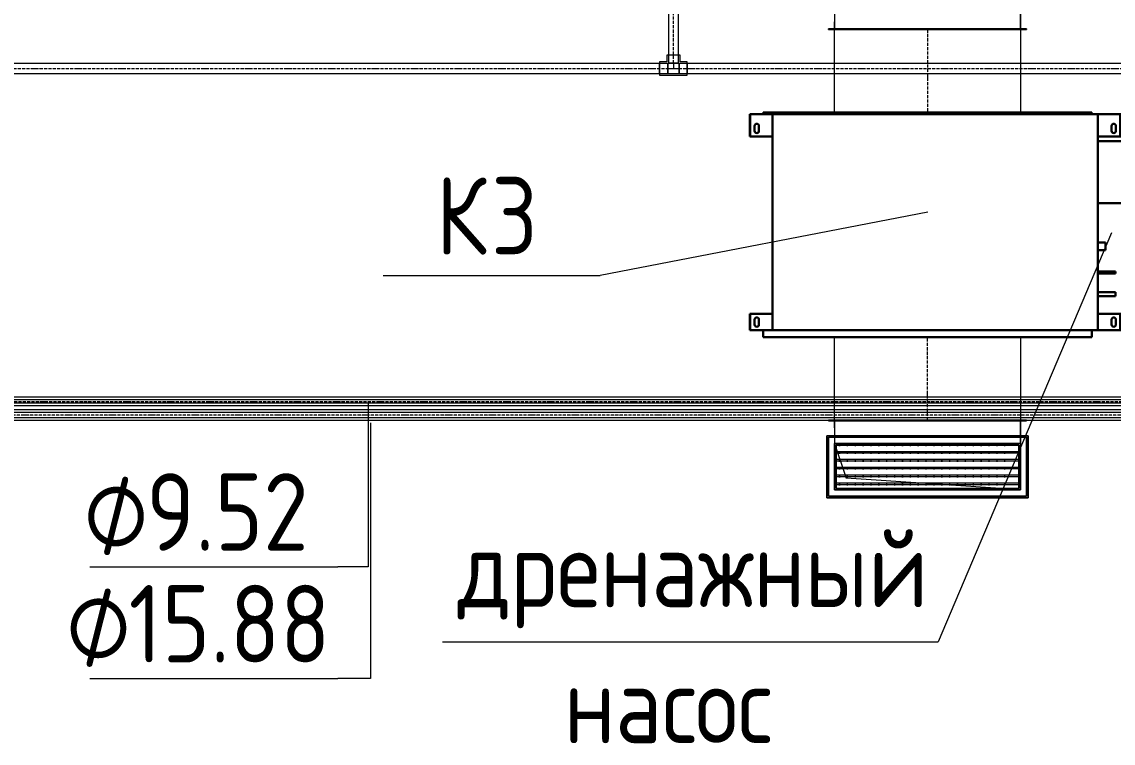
# Model space of a CAD drawing. Header units: millimetres. Extents: x -88595 to 880822, y -1054509 to -148035.
# Drawn here: x 167151 to 170674, y -246342 to -244014 of the extents above; entities that cross this region are included whole.
import ezdxf

# ---------------------------------------------------------------- set-up
doc = ezdxf.new("R2010")
doc.units = ezdxf.units.MM
doc.linetypes.add('$0$ADSK_Осевая', pattern=[14, 10, -2, 0, -2])
for name, color, linetype, lineweight in [('Аннотация', 7, 'Continuous', 20), ('Воздуховоды', 7, 'Continuous', 18), ('Изоляция', 7, 'Continuous', 18), ('Марки', 7, 'Continuous', 20), ('Оборудование', 7, 'Continuous', 18), ('Трубопровод', 7, 'Continuous', 18), ('Трубопроводы', 7, 'Continuous', 18)]:
    doc.layers.add(name, color=color, linetype=linetype, lineweight=lineweight)
doc.styles.add('$0$GOST Common_10', font='GOST_Common.ttf', dxfattribs={"width": 0.9, "height": 250})
doc.styles.add('$1$GOST Common', font='GOST_Common.ttf', dxfattribs={"width": 0.9, "height": 250})

# ---------------------------------------------------------------- blocks, each defined once
blk = doc.blocks.new('$0$ADSK_Канальный блок кондиционера1 - AD182MJERAB-3267445-В_Координация_1 этаж ОВ3')
at = {"layer": 'Оборудование', "color": 150, "lineweight": 30, "true_color": 0x0080ff}
for p, q in [((-599, 0), (-599, -72)), ((-597, 0), (-599, 0)), ((-597, 0), (-599, 0)), ((-599, 0), (-599, -72)), ((-597, 0), (-596, 0)), ((-597, 0), (-525, 0)), ((-597, 0), (-597, -72)), ((-525, 0), (-596, 0)), ((505, 5), (-555, 5)), ((-555, 5), (505, 5)), ((-555, 5), (-555, 0)), ((-555, 5), (-555, 0)), ((505, 0), (-555, 0)), ((-555, 0), (505, 0)), ((525, 0), (-525, 0)), ((-525, 0), (525, 0)), ((-525, 0), (-525, -697)), ((-525, 0), (-525, -697)), ((-525, -72), (-525, 0)), ((-525, 0), (-525, -72)), ((505, 0), (505, 5)), ((505, 5), (505, 0)), ((525, -697), (525, 0)), ((525, 0), (525, -697)), ((525, 0), (597, 0)), ((596, 0), (525, 0)), ((525, -72), (525, 0)), ((525, 0), (525, -72)), ((596, 0), (597, 0)), ((599, 0), (597, 0)), ((599, 0), (597, 0)), ((597, 0), (597, -72)), ((599, -72), (599, 0)), ((599, 0), (599, -72)), ((-583, -54), (-583, -38)), ((-583, -38), (-583, -54)), ((-569, -38), (-569, -54)), ((-569, -54), (-569, -38)), ((569, -38), (569, -54)), ((569, -54), (569, -38)), ((583, -54), (583, -38)), ((583, -38), (583, -54)), ((-599, -72), (-597, -72)), ((-599, -72), (-597, -72)), ((-525, -72), (-597, -72)), ((-596, -72), (-597, -72)), ((-596, -72), (-525, -72)), ((525, -72), (596, -72)), ((597, -72), (525, -72)), ((615, -87), (525, -87)), ((525, -87), (525, -287)), ((525, -287), (525, -87)), ((525, -87), (615, -87)), ((597, -72), (596, -72)), ((597, -72), (599, -72)), ((597, -72), (599, -72)), ((615, -287), (615, -87)), ((615, -87), (615, -287)), ((525, -287), (615, -287)), ((615, -287), (525, -287)), ((550, -414.5), (525, -414.5)), ((525, -414.5), (525, -439.5)), ((525, -414.5), (525, -439.5)), ((550, -439.5), (550, -414.5)), ((550, -439.5), (550, -414.5)), ((525, -439.5), (550, -439.5)), ((582, -507.825), (525, -507.825)), ((525, -507.825), (525, -514.175)), ((525, -507.825), (525, -514.175)), ((525, -514.175), (582, -514.175)), ((582, -514.175), (582, -507.825)), ((582, -514.175), (582, -507.825)), ((582, -574.65), (525, -574.65)), ((525, -574.65), (525, -587.35)), ((525, -574.65), (525, -587.35)), ((525, -587.35), (582, -587.35)), ((582, -587.35), (582, -574.65)), ((582, -587.35), (582, -574.65)), ((-599, -645), (-599, -697)), ((-597, -645), (-599, -645)), ((-597, -645), (-599, -645)), ((-599, -645), (-599, -697)), ((-597, -645), (-596, -645)), ((-597, -645), (-525, -645)), ((-597, -645), (-597, -697)), ((-525, -645), (-596, -645)), ((-583, -679), (-583, -663)), ((-583, -663), (-583, -679)), ((-569, -663), (-569, -679)), ((-569, -679), (-569, -663)), ((-525, -645), (-525, -697)), ((-525, -697), (-525, -645)), ((525, -645), (597, -645)), ((596, -645), (525, -645)), ((525, -645), (525, -697)), ((525, -697), (525, -645)), ((569, -663), (569, -679)), ((569, -679), (569, -663)), ((583, -679), (583, -663)), ((583, -663), (583, -679)), ((596, -645), (597, -645)), ((599, -645), (597, -645)), ((599, -645), (597, -645)), ((597, -645), (597, -697)), ((599, -697), (599, -645)), ((599, -645), (599, -697)), ((-599, -697), (-597, -697)), ((-599, -697), (-597, -697)), ((-525, -697), (-597, -697)), ((-596, -697), (-597, -697)), ((-596, -697), (-525, -697)), ((505, -697), (-555, -697)), ((-555, -697), (505, -697)), ((-555, -697), (-555, -720)), ((-555, -697), (-555, -720)), ((525, -697), (-525, -697)), ((-525, -697), (525, -697)), ((505, -720), (505, -697)), ((505, -697), (505, -720)), ((525, -697), (596, -697)), ((597, -697), (525, -697)), ((597, -697), (596, -697)), ((597, -697), (599, -697)), ((597, -697), (599, -697)), ((505, -720), (-555, -720)), ((-555, -720), (505, -720))]:
    blk.add_line(p, q, dxfattribs=at)
for centre, start, end in [((-576, -38), 360, 180), ((-576, -38), 360, 180), ((576, -38), 0, 180), ((576, -38), 0, 180), ((-576, -54), 180, 0), ((-576, -54), 180, 360), ((576, -54), 180, 360), ((576, -54), 180, 0), ((-576, -663), 0, 180), ((-576, -663), 0, 180), ((576, -663), 0, 180), ((576, -663), 0, 180), ((-576, -679), 180, 0), ((-576, -679), 180, 0), ((576, -679), 180, 0), ((576, -679), 180, 0)]:
    blk.add_arc(centre, 7, start, end, dxfattribs=at)
blk = doc.blocks.new('$0$ADSK_Отвод_Прямоугольный1 - Стандарт-4055406-В_Координация_1 этаж ОВ3')
at = {"layer": 'Воздуховоды', "color": 140, "true_color": 0x1bb3e4}
for p, q in [((-5479.9, 19383.2), (-6119.9, 19383.2)), ((-6119.9, 19383.2), (-6119.9, 19193.2)), ((-6119.9, 19193.2), (-6119.9, 19383.2)), ((-6119.9, 19383.2), (-5479.9, 19383.2)), ((-5479.9, 19193.2), (-5479.9, 19383.2)), ((-5479.9, 19383.2), (-5479.9, 19193.2)), ((-5499.9, 19363.2), (-6099.9, 19363.2)), ((-6099.9, 19363.2), (-6099.9, 19163.2)), ((-6099.9, 19363.2), (-6099.9, 19213.2)), ((-6099.9, 19363.2), (-5499.9, 19363.2)), ((-6099.9, 19213.2), (-6099.9, 19363.2)), ((-6099.9, 19363.2), (-5499.9, 19363.2)), ((-5499.9, 19363.2), (-6099.9, 19363.2)), ((-6099.9, 19363.2), (-6099.9, 19213.2)), ((-5499.9, 19363.2), (-5499.9, 19163.2)), ((-5499.9, 19213.2), (-5499.9, 19363.2)), ((-5499.9, 19363.2), (-5499.9, 19213.2)), ((-5499.9, 19213.2), (-5499.9, 19363.2)), ((-6099.9, 19213.2), (-6099.9, 19163.2)), ((-5499.9, 19213.2), (-6099.9, 19213.2)), ((-5499.9, 19213.2), (-6099.9, 19213.2)), ((-6099.9, 19213.2), (-5499.9, 19213.2)), ((-5499.9, 19163.2), (-5499.9, 19213.2)), ((-6119.9, 19193.2), (-5479.9, 19193.2)), ((-5479.9, 19193.2), (-6119.9, 19193.2)), ((-5479.9, 19140.2), (-6119.9, 19140.2)), ((-6119.9, 19140.2), (-5479.9, 19140.2)), ((-6119.9, 19138.2), (-6119.9, 19140.2)), ((-6119.9, 19138.2), (-6119.9, 19140.2)), ((-5479.9, 19138.2), (-6119.9, 19138.2)), ((-6119.9, 19138.2), (-5479.9, 19138.2)), ((-6099.9, 19163.2), (-6099.9, 19138.2)), ((-6099.9, 19138.2), (-6099.9, 19163.2)), ((-5499.9, 19140.2), (-6099.9, 19140.2)), ((-6099.9, 19140.2), (-5499.9, 19140.2)), ((-6099.9, 19138.2), (-6099.9, 19140.2)), ((-6099.9, 19138.2), (-6099.9, 19140.2)), ((-5499.9, 19138.2), (-6099.9, 19138.2)), ((-6099.9, 19138.2), (-5499.9, 19138.2)), ((-5499.9, 19138.2), (-6099.9, 19138.2)), ((-6099.9, 19138.2), (-5499.9, 19138.2)), ((-5499.9, 19163.2), (-5499.9, 19138.2)), ((-5499.9, 19138.2), (-5499.9, 19163.2)), ((-5499.9, 19140.2), (-5499.9, 19138.2)), ((-5499.9, 19138.2), (-5499.9, 19140.2)), ((-5479.9, 19140.2), (-5479.9, 19138.2)), ((-5479.9, 19138.2), (-5479.9, 19140.2))]:
    blk.add_line(p, q, dxfattribs=at)
blk = doc.blocks.new('$0$ADSK_Решетка вентиляционная жалюзийная_Приточная2 - Решетка приточная_Однорядная-4279701-В_Координация_1 этаж ОВ3')
at = {"layer": 'Воздуховоды', "lineweight": 9, "true_color": 0xffffff}
h = blk.add_hatch(dxfattribs=at)
h.set_pattern_fill('FP_24', style=0, pattern_type=2)
h.set_pattern_definition([(180, (-5799.85, 17717.073), (-3e-15, -25.4), [25.4, 0, 0, 0]), (180, (-5799.85, 17711.993), (-3e-15, -25.4), [25.4, 0, 0, 0])])
h.paths.add_polyline_path([(-6094.9, 17657.2), (-5504.9, 17657.2), (-5504.9, 17797.2), (-6094.9, 17797.2)])
at = {"layer": 'Воздуховоды', "color": 140, "true_color": 0x1bb3e4}
for p, q in [((-6124.9, 17627.2), (-6124.9, 17827.2)), ((-6124.9, 17827.2), (-5474.9, 17827.2)), ((-5474.9, 17827.2), (-6124.9, 17827.2)), ((-6124.9, 17827.2), (-6124.9, 17627.2)), ((-5474.9, 17827.2), (-5474.9, 17627.2)), ((-5474.9, 17627.2), (-5474.9, 17827.2)), ((-6099.9, 17652.2), (-6099.9, 17802.2)), ((-6099.9, 17802.2), (-5499.9, 17802.2)), ((-5499.9, 17802.2), (-6099.9, 17802.2)), ((-6099.9, 17802.2), (-6099.9, 17652.2)), ((-5504.9, 17797.2), (-6094.9, 17797.2)), ((-6094.9, 17797.2), (-6094.9, 17657.2)), ((-6094.9, 17657.2), (-6094.9, 17797.2)), ((-6094.9, 17797.2), (-5504.9, 17797.2)), ((-6094.9, 17657.2), (-6094.9, 17797.2)), ((-6094.9, 17797.2), (-5504.9, 17797.2)), ((-5504.9, 17797.2), (-6094.9, 17797.2)), ((-6094.9, 17797.2), (-6094.9, 17657.2)), ((-5504.9, 17657.2), (-5504.9, 17797.2)), ((-5504.9, 17797.2), (-5504.9, 17657.2)), ((-5504.9, 17797.2), (-5504.9, 17657.2)), ((-5504.9, 17657.2), (-5504.9, 17797.2)), ((-5499.9, 17802.2), (-5499.9, 17652.2)), ((-5499.9, 17652.2), (-5499.9, 17802.2)), ((-5499.9, 17652.2), (-6099.9, 17652.2)), ((-6099.9, 17652.2), (-5499.9, 17652.2)), ((-6094.9, 17657.2), (-5504.9, 17657.2)), ((-5504.9, 17657.2), (-6094.9, 17657.2)), ((-5504.9, 17657.2), (-6094.9, 17657.2)), ((-6094.9, 17657.2), (-5504.9, 17657.2)), ((-5474.9, 17627.2), (-6124.9, 17627.2)), ((-6124.9, 17627.2), (-5474.9, 17627.2))]:
    blk.add_line(p, q, dxfattribs=at)
blk = doc.blocks.new('$0$ADSK_Отвод_Прямоугольный1 - Стандарт-4055408-В_Координация_1 этаж ОВ3')
at = {"layer": 'Воздуховоды', "color": 140, "true_color": 0x1bb3e4}
for p, q in [((-5479.9, 17877.2), (-6119.9, 17877.2)), ((-6119.9, 17877.2), (-5479.9, 17877.2)), ((-6119.9, 17875.2), (-6119.9, 17877.2)), ((-6119.9, 17875.2), (-6119.9, 17877.2)), ((-5479.9, 17875.2), (-6119.9, 17875.2)), ((-6119.9, 17875.2), (-5479.9, 17875.2)), ((-6099.9, 17877.2), (-6099.9, 17852.2)), ((-5499.9, 17877.2), (-6099.9, 17877.2)), ((-6099.9, 17877.2), (-5499.9, 17877.2)), ((-6099.9, 17852.2), (-6099.9, 17877.2)), ((-5499.9, 17877.2), (-6099.9, 17877.2)), ((-6099.9, 17877.2), (-5499.9, 17877.2)), ((-6099.9, 17875.2), (-6099.9, 17877.2)), ((-6099.9, 17875.2), (-6099.9, 17877.2)), ((-5499.9, 17875.2), (-6099.9, 17875.2)), ((-6099.9, 17875.2), (-5499.9, 17875.2)), ((-5499.9, 17877.2), (-5499.9, 17852.2)), ((-5499.9, 17852.2), (-5499.9, 17877.2)), ((-5499.9, 17877.2), (-5499.9, 17875.2)), ((-5499.9, 17875.2), (-5499.9, 17877.2)), ((-5479.9, 17877.2), (-5479.9, 17875.2)), ((-5479.9, 17875.2), (-5479.9, 17877.2)), ((-6099.9, 17852.2), (-6099.9, 17802.2)), ((-6099.9, 17852.2), (-6099.9, 17652.2)), ((-5499.9, 17802.2), (-5499.9, 17852.2)), ((-5499.9, 17852.2), (-5499.9, 17652.2)), ((-5479.9, 17822.2), (-6119.9, 17822.2)), ((-6119.9, 17822.2), (-6119.9, 17632.2)), ((-6119.9, 17632.2), (-6119.9, 17822.2)), ((-6119.9, 17822.2), (-5479.9, 17822.2)), ((-6099.9, 17802.2), (-6099.9, 17652.2)), ((-6099.9, 17802.2), (-5499.9, 17802.2)), ((-6099.9, 17652.2), (-6099.9, 17802.2)), ((-6099.9, 17802.2), (-5499.9, 17802.2)), ((-5499.9, 17802.2), (-6099.9, 17802.2)), ((-6099.9, 17802.2), (-6099.9, 17652.2)), ((-5499.9, 17652.2), (-5499.9, 17802.2)), ((-5499.9, 17802.2), (-5499.9, 17652.2)), ((-5499.9, 17652.2), (-5499.9, 17802.2)), ((-5479.9, 17632.2), (-5479.9, 17822.2)), ((-5479.9, 17822.2), (-5479.9, 17632.2)), ((-6099.9, 17652.2), (-5499.9, 17652.2)), ((-5499.9, 17652.2), (-6099.9, 17652.2)), ((-5499.9, 17652.2), (-6099.9, 17652.2)), ((-6099.9, 17652.2), (-5499.9, 17652.2)), ((-6119.9, 17632.2), (-5479.9, 17632.2)), ((-5479.9, 17632.2), (-6119.9, 17632.2))]:
    blk.add_line(p, q, dxfattribs=at)
blk = doc.blocks.new('$0$ADSK_M_Оборудование1 - ADSK_Марка_15-3198495-В_Координация_1 этаж ОВ3')
at = {"layer": 'Марки'}
blk.add_line((-3.5, 0), (3.5, 0), dxfattribs=at)
blk = doc.blocks.new('$0$ADSK_Аннотация_Текст_сВыноской - Текст с выноской-3264166-В_Координация_1 этаж ОВ3')
at = {"layer": 'Аннотация'}
blk.add_line((-8, 0), (8, 0), dxfattribs=at)
blk = doc.blocks.new('$0$ADSK_M_Трубы - Диаметр_8-160846-В_Координация_1 этаж ОВ3')
at = {"layer": 'Марки'}
blk.add_line((0, 0), (8, 0), dxfattribs=at)

msp = doc.modelspace()

# ---------------------------------------------------------------- linework, layer by layer
at = {"layer": 'Аннотация'}
msp.add_line((170668.1, -244695.6), (170108.3, -246015.3), dxfattribs=at)
at = {"layer": 'Воздуховоды', "color": 140, "true_color": 0x1bb3e4}
for p, q in [((170374.4, -244039), (169774.4, -244039)), ((169774.4, -244307), (169774.4, -244039)), ((170374.4, -244039), (170374.4, -244307)), ((170374.4, -244307), (169774.4, -244307)), ((169774.4, -245032), (170374.4, -245032)), ((169774.4, -245300), (169774.4, -245032)), ((170374.4, -245032), (170374.4, -245300)), ((169774.4, -245300), (170374.4, -245300)), ((170374.4, -245375), (169774.4, -245375)), ((169774.4, -245375), (169774.4, -245525)), ((169774.4, -245375), (169811.9, -245487.5)), ((170374.4, -245525), (170374.4, -245375)), ((170374.4, -245525), (169811.9, -245487.5)), ((169774.4, -245525), (170374.4, -245525))]:
    msp.add_line(p, q, dxfattribs=at)
at = {"layer": 'Воздуховоды', "color": 140, "linetype": '$0$ADSK_Осевая', "true_color": 0x1bb3e4}
for p, q in [((170074.4, -244039), (170074.4, -244307)), ((170074.4, -245300), (170074.4, -245032))]:
    msp.add_line(p, q, dxfattribs=at)
at = {"layer": 'Изоляция', "color": 190, "true_color": 0x8000ff}
for p, q in [((170974.2, -245225.2), (166803.6, -245225.2)), ((166801.4, -245252.7), (170982.4, -245252.7))]:
    msp.add_line(p, q, dxfattribs=at)
at = {"layer": 'Изоляция', "color": 134, "true_color": 0x00a6a6}
for p, q in [((171031, -245266.4), (166861.7, -245266.4)), ((166854.4, -245300.2), (171036.4, -245300.2))]:
    msp.add_line(p, q, dxfattribs=at)
at = {"layer": 'Марки'}
for p, q in [((170075.6, -244628.9), (169017.3, -244832.7)), ((168269.3, -245244.1), (168269.3, -245772.7)), ((168276.4, -245308.9), (168276.4, -246133.5)), ((168269.3, -245772.7), (168170.7, -245772.7)), ((168276.4, -246133.5), (168170.7, -246133.5))]:
    msp.add_line(p, q, dxfattribs=at)
at = {"layer": 'Трубопровод', "color": 24, "true_color": 0xa52900}
for p, q in [((169238.2, -238972.4), (169238.2, -244147.7)), ((169270.2, -244147.7), (169270.2, -238972.4)), ((169144.8, -244148.7), (166771.2, -244148.7)), ((170939.2, -244148.7), (169144.8, -244148.7)), ((169235.7, -244180.7), (169235.7, -244148.7)), ((169238.2, -244147.7), (169270.2, -244147.7)), ((169272.7, -244148.7), (169272.7, -244180.7)), ((166771.2, -244180.7), (169144.8, -244180.7)), ((169144.8, -244180.7), (170939.2, -244180.7))]:
    msp.add_line(p, q, dxfattribs=at)
at = {"layer": 'Трубопровод', "color": 24, "linetype": '$0$ADSK_Осевая', "true_color": 0xa52900}
for p, q in [((169254.2, -244147.7), (169254.2, -238972.4)), ((169254.2, -244147.7), (169254.2, -238972.4)), ((166771.2, -244164.7), (169144.8, -244164.7)), ((166771.2, -244164.7), (169144.8, -244164.7)), ((169144.8, -244164.7), (170939.2, -244164.7)), ((169144.8, -244164.7), (170939.2, -244164.7))]:
    msp.add_line(p, q, dxfattribs=at)
at = {"layer": 'Трубопровод', "color": 190, "true_color": 0x8000ff}
for p, q in [((170982.4, -245234.2), (166801.4, -245234.2)), ((166801.4, -245243.7), (170982.4, -245243.7))]:
    msp.add_line(p, q, dxfattribs=at)
at = {"layer": 'Трубопровод', "color": 190, "linetype": '$0$ADSK_Осевая', "true_color": 0x8000ff}
msp.add_line((166801.4, -245239), (170982.4, -245239), dxfattribs=at)
msp.add_line((166801.4, -245239), (170982.4, -245239), dxfattribs=at)
at = {"layer": 'Трубопровод', "color": 134, "true_color": 0x00a6a6}
for p, q in [((171036.4, -245275.4), (166854.4, -245275.4)), ((166854.4, -245291.2), (171036.4, -245291.2))]:
    msp.add_line(p, q, dxfattribs=at)
at = {"layer": 'Трубопровод', "color": 134, "linetype": '$0$ADSK_Осевая', "true_color": 0x00a6a6}
msp.add_line((171036.4, -245283.3), (166854.4, -245283.3), dxfattribs=at)
msp.add_line((171036.4, -245283.3), (166854.4, -245283.3), dxfattribs=at)
at = {"layer": 'Трубопроводы', "color": 24, "true_color": 0xa52900}
for p, q in [((169232.7, -244143.2), (169209.7, -244143.2)), ((169209.7, -244143.2), (169209.7, -244186.2)), ((169209.7, -244143.2), (169209.7, -244186.2)), ((169232.7, -244121.7), (169232.7, -244143.2)), ((169275.7, -244121.7), (169232.7, -244121.7)), ((169275.7, -244121.7), (169232.7, -244121.7)), ((169238.2, -244121.7), (169238.2, -244147.7)), ((169254.2, -244121.7), (169238.2, -244121.7)), ((169254.2, -244121.7), (169238.2, -244121.7)), ((169270.2, -244121.7), (169254.2, -244121.7)), ((169270.2, -244121.7), (169254.2, -244121.7)), ((169270.2, -244147.7), (169270.2, -244121.7)), ((169275.7, -244143.2), (169275.7, -244121.7)), ((169298.7, -244143.2), (169275.7, -244143.2)), ((169298.7, -244186.2), (169298.7, -244143.2)), ((169298.7, -244186.2), (169298.7, -244143.2)), ((169235.7, -244148.7), (169209.7, -244148.7)), ((169209.7, -244180.7), (169209.7, -244148.7)), ((169209.7, -244180.7), (169209.7, -244148.7)), ((169235.7, -244148.7), (169235.7, -244180.7)), ((169235.7, -244148.7), (169235.7, -244180.7)), ((169254.2, -244147.7), (169238.2, -244147.7)), ((169270.2, -244147.7), (169254.2, -244147.7)), ((169275.7, -244148.7), (169272.7, -244148.7)), ((169272.7, -244153.1), (169272.7, -244148.7)), ((169272.7, -244153.1), (169272.7, -244148.7)), ((169272.7, -244180.7), (169272.7, -244153.1)), ((169272.7, -244180.7), (169272.7, -244153.1)), ((169298.7, -244148.7), (169275.7, -244148.7)), ((169298.7, -244148.7), (169298.7, -244180.7)), ((169298.7, -244148.7), (169298.7, -244180.7)), ((169209.7, -244180.7), (169235.7, -244180.7)), ((169209.7, -244186.2), (169235.7, -244186.2)), ((169235.7, -244186.2), (169272.7, -244186.2)), ((169272.7, -244180.7), (169298.7, -244180.7)), ((169272.7, -244186.2), (169298.7, -244186.2))]:
    msp.add_line(p, q, dxfattribs=at)
at = {"layer": 'Трубопроводы', "color": 24, "linetype": '$0$ADSK_Осевая', "true_color": 0xa52900}
for p, q in [((169235.7, -244164.7), (169272.7, -244164.7)), ((169254.2, -244147.7), (169254.2, -244164.7))]:
    msp.add_line(p, q, dxfattribs=at)

# ---------------------------------------------------------------- block references
at = {"layer": 'Аннотация', "xscale": 100, "yscale": 100, "zscale": 100}
msp.add_blockref('$0$ADSK_Аннотация_Текст_сВыноской - Текст с выноской-3264166-В_Координация_1 этаж ОВ3', (169308.3, -246015.3), dxfattribs=at)
at = {"layer": 'Воздуховоды', "color": 140, "true_color": 0x1bb3e4}
for name in ['$0$ADSK_Отвод_Прямоугольный1 - Стандарт-4055406-В_Координация_1 этаж ОВ3', '$0$ADSK_Отвод_Прямоугольный1 - Стандарт-4055408-В_Координация_1 этаж ОВ3', '$0$ADSK_Решетка вентиляционная жалюзийная_Приточная2 - Решетка приточная_Однорядная-4279701-В_Координация_1 этаж ОВ3']:
    msp.add_blockref(name, (175874.2, -263177.2), dxfattribs=at)
at = {"layer": 'Марки', "xscale": 99.99999999999993, "yscale": 99.99999999999993, "zscale": 99.99999999999993}
for name, p in [('$0$ADSK_M_Оборудование1 - ADSK_Марка_15-3198495-В_Координация_1 этаж ОВ3', (168667.3, -244832.7)), ('$0$ADSK_M_Трубы - Диаметр_8-160846-В_Координация_1 этаж ОВ3', (167370.7, -245772.7)), ('$0$ADSK_M_Трубы - Диаметр_8-160846-В_Координация_1 этаж ОВ3', (167370.7, -246133.5))]:
    msp.add_blockref(name, p, dxfattribs=at)
at = {"layer": 'Оборудование', "color": 150, "lineweight": 30, "true_color": 0x0080ff}
msp.add_blockref('$0$ADSK_Канальный блок кондиционера1 - AD182MJERAB-3267445-В_Координация_1 этаж ОВ3', (170099.4, -244312), dxfattribs=at)

# ---------------------------------------------------------------- texts
at = {"layer": 'Аннотация', "lineweight": 9, "char_height": 250, "attachment_point": 1, "style": '$1$GOST Common'}
for s, insert, width in [('дренажный', (168557.2, -245653.6), 1847.088), ('насос', (168900.8, -246092.4), 937.974)]:
    msp.add_mtext(s, dxfattribs=dict(at, insert=insert, width=width))
at = {"layer": 'Марки', "lineweight": 9, "char_height": 250, "attachment_point": 1}
for s, insert, width, style in [('\\fGOST Common|b0|i0|c204|p34|;\\W.9;К', (168487, -244514.9), 216.456, '$1$GOST Common'), ('\\fGOST Common|b0|i0|c204|p34|;\\W.9;3', (168665.6, -244514.9), 194.81, '$1$GOST Common'), ('9.52', (167552.3, -245471.1), 663.797, '$1$GOST Common'), ('\\fGOST Common|b0|i0|c254|p34|;\\W.9;⌀', (167349.9, -245471.1), 245.316, '$0$GOST Common_10'), ('15.88', (167495.6, -245832), 800.886, '$1$GOST Common'), ('\\fGOST Common|b0|i0|c254|p34|;\\W.9;⌀', (167293.2, -245832), 245.316, '$0$GOST Common_10')]:
    msp.add_mtext(s, dxfattribs=dict(at, insert=insert, width=width, style=style))

doc.saveas('drawing.dxf')
